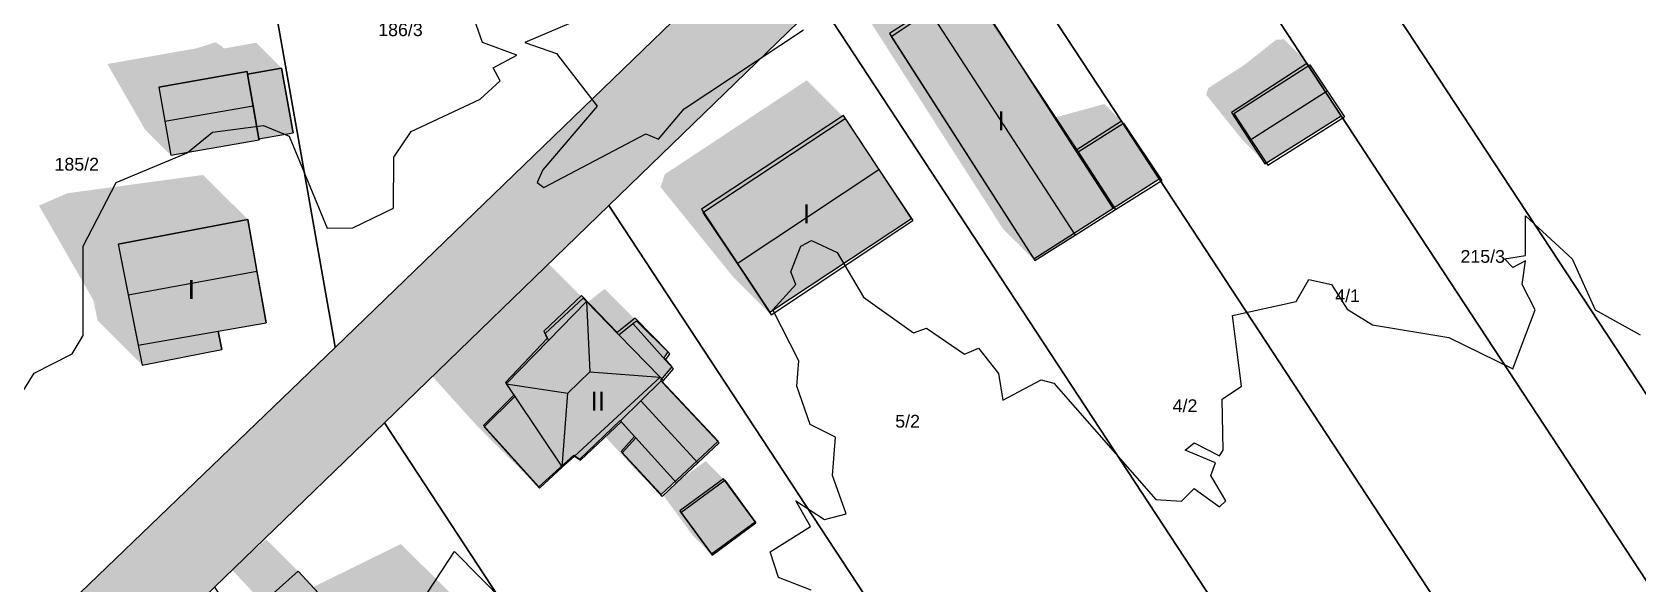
# Model space of a CAD drawing. Header units: millimetres. Extents: x 238 to 3518, y -74 to 2735.
# Drawn here: x 1908.3 to 2034.3, y 1194.7 to 1238 of the extents above; entities that cross this region are included whole.
import ezdxf
from ezdxf.enums import TextEntityAlignment as Align

# ---------------------------------------------------------------- set-up
doc = ezdxf.new("R2010")
doc.units = ezdxf.units.MM
for name, color, linetype in [('LP_Flurstueck_bez', 7, 'Continuous'), ('LP_Flurstuecke', 8, 'Continuous'), ('LP_Gebaeude_Dachaufsicht', 9, 'Continuous'), ('LP_Gebaeude_Dachschatten', 253, 'Continuous'), ('LP_Gebaeude_F', 254, 'Continuous'), ('LP_Gebaeude_Geschosszahl', 7, 'Continuous'), ('LP_Gebaeude_Schatten', 7, 'Continuous'), ('LP_Gebaeude_U', 7, 'Continuous'), ('LP_Topographie_Hoehenlinien', 8, 'Continuous'), ('LP_Verkehr_Strassen', 9, 'Continuous')]:
    doc.layers.add(name, color=color, linetype=linetype)
doc.styles.get("Standard").update_dxf_attribs({"font": 'arial.ttf'})

msp = doc.modelspace()

# ---------------------------------------------------------------- hatches: boundary and pattern name
at = {"layer": 'LP_Gebaeude_Dachschatten'}
for points in [[(1978.73, 1239.68), (1975.72, 1237.7), (1986.98, 1220.1), (1990.14, 1222.1)], [(1925.67, 1232.25), (1925.23, 1234.73), (1925.2, 1234.93), (1918.27, 1233.7), (1918.74, 1231.03)], [(2008.55, 1235.47), (2002.59, 1231.64), (2003.93, 1229.61), (2009.91, 1233.43)], [(1972.1, 1231.25), (1960.96, 1223.87), (1963.63, 1219.86), (1974.76, 1227.24)], [(1925.26, 1223.32), (1915.09, 1221.38), (1915.88, 1217.41), (1925.97, 1219.27)], [(1950.35, 1209.68), (1952.09, 1211.36), (1951.81, 1216.88), (1948.84, 1213.81), (1945.53, 1210.41)], [(1952.09, 1211.36), (1957.6, 1210.93), (1954.35, 1214.27), (1951.81, 1216.88)], [(1950.35, 1209.68), (1945.53, 1210.41), (1946.2, 1209.41), (1949.92, 1203.86)], [(1960.55, 1204.21), (1962.23, 1205.79), (1957.76, 1210.56), (1957.68, 1210.65), (1956.09, 1209.08)], [(1956.09, 1209.08), (1954.49, 1207.5), (1954.55, 1207.43), (1955.69, 1206.17), (1958.88, 1202.63), (1960.55, 1204.21)]]:
    msp.add_hatch(color=253, dxfattribs=at).paths.add_polyline_path(points)
at = {"layer": 'LP_Gebaeude_F'}
for points in [[(1975.58, 1237.93), (1986.91, 1220.23), (1993.12, 1224.21), (1990.21, 1228.74), (1981.77, 1241.9)], [(2002.41, 1231.71), (2005.04, 1227.68), (2011.02, 1231.46), (2008.32, 1235.58)], [(1918.27, 1233.7), (1919.21, 1228.36), (1926.14, 1229.58), (1926.13, 1229.66), (1925.23, 1234.73), (1925.2, 1234.93)], [(1925.23, 1234.73), (1926.13, 1229.66), (1928.81, 1230.13), (1927.91, 1235.2)], [(1960.84, 1224.13), (1966.19, 1216.04), (1977.32, 1223.4), (1971.97, 1231.49)], [(1990.21, 1228.74), (1993.12, 1224.21), (1996.74, 1226.52), (1993.78, 1231.03)], [(1915.09, 1221.38), (1916.97, 1211.89), (1923.21, 1213.12), (1922.93, 1214.55), (1926.69, 1215.21), (1925.26, 1223.32)], [(1943.74, 1207.14), (1948.09, 1202.32), (1950.84, 1204.82), (1951.31, 1204.51), (1954.47, 1207.55), (1955.6, 1206.29), (1954.53, 1205.09), (1957.69, 1201.72), (1962.16, 1205.91), (1957.66, 1210.71), (1958.54, 1211.75), (1957.92, 1212.45), (1958.24, 1212.94), (1955.63, 1215.58), (1954.24, 1214.46), (1951.44, 1217.36), (1948.48, 1214.56), (1948.74, 1213.98), (1945.46, 1210.52), (1946.13, 1209.52)], [(1959.14, 1200.44), (1961.62, 1197.07), (1965.05, 1199.59), (1962.57, 1202.96)], [(1926.52, 1193.3), (1930.97, 1188.58), (1932.37, 1189.78), (1933.3, 1188.95), (1934.63, 1189.84), (1929.2, 1195.71)]]:
    msp.add_hatch(color=254, dxfattribs=at).paths.add_polyline_path(points)
at = {"layer": 'LP_Gebaeude_Schatten'}
for points in [[(1973.22, 1240.2), (1975.23, 1243.18), (1979.25, 1244.17), (1981.75, 1241.67), (1978.73, 1239.68), (1975.72, 1237.7), (1986.98, 1220.1), (1984.48, 1222.6), (1973.22, 1240.2)], [(1923.37, 1236.75), (1925.91, 1237.2), (1927.91, 1235.2), (1925.23, 1234.73), (1925.2, 1234.93), (1918.27, 1233.7), (1918.74, 1231.03), (1919.21, 1228.36), (1917.21, 1230.36), (1914.24, 1235.53), (1921.17, 1236.75), (1922.73, 1237.23), (1923.2, 1236.93), (1923.37, 1236.75)], [(2000.59, 1233.64), (2003.38, 1235.43), (2005.91, 1237.43), (2006.55, 1237.47), (2008.55, 1235.47), (2002.59, 1231.64), (2005.26, 1227.58), (2003.26, 1229.58), (2000.43, 1233.11), (2000.59, 1233.64)], [(1925.23, 1234.73), (1926.13, 1229.66), (1925.67, 1232.25), (1925.23, 1234.73)], [(1957.63, 1225.86), (1957.96, 1226.87), (1969.1, 1234.25), (1972.1, 1231.25), (1960.96, 1223.87), (1966.3, 1215.84), (1963.3, 1218.84), (1957.63, 1225.86)], [(1993.94, 1230.89), (1990.39, 1228.64), (1988.6, 1231.34), (1992.44, 1232.39), (1993.94, 1230.89)], [(1913.16, 1216.95), (1908.88, 1224.41), (1911.09, 1225.38), (1921.76, 1226.82), (1925.26, 1223.32), (1915.09, 1221.38), (1916.66, 1213.45), (1916.97, 1211.89), (1913.47, 1215.39), (1913.16, 1216.95)], [(1938.8, 1212.04), (1941.2, 1214.41), (1940.53, 1215.41), (1943.34, 1219.31), (1943.08, 1219.88), (1946.55, 1222.15), (1951.55, 1217.15), (1948.58, 1214.38), (1948.84, 1213.81), (1945.53, 1210.41), (1946.2, 1209.41), (1943.8, 1207.04), (1948.14, 1202.22), (1943.14, 1207.22), (1938.8, 1212.04)], [(1958.35, 1212.78), (1955.75, 1215.37), (1955.46, 1215.15), (1954.35, 1214.27), (1951.89, 1216.8), (1952.96, 1217.65), (1953.25, 1217.87), (1955.85, 1215.28), (1958.35, 1212.78)], [(1953.3, 1206.26), (1954.55, 1207.43), (1955.69, 1206.17), (1954.63, 1204.99), (1957.77, 1201.58), (1955.77, 1203.58), (1953.3, 1206.26)], [(1962.66, 1202.85), (1959.23, 1200.32), (1961.69, 1196.96), (1960.19, 1198.46), (1957.85, 1201.66), (1958.88, 1202.63), (1959.08, 1202.82), (1961.16, 1204.35), (1962.66, 1202.85)], [(1929.2, 1195.71), (1926.52, 1193.3), (1930.97, 1188.58), (1928.47, 1191.08), (1924.02, 1195.8), (1926.7, 1198.21), (1929.2, 1195.71)], [(1941.27, 1193.84), (1934.63, 1189.84), (1930.37, 1194.45), (1937.27, 1197.84), (1941.27, 1193.84)]]:
    msp.add_hatch(color=7, dxfattribs=at).paths.add_polyline_path(points)
at = {"layer": 'LP_Verkehr_Strassen'}
msp.add_hatch(color=9, dxfattribs=at).paths.add_polyline_path([(1762.09, 1014.19), (1772.74, 1016.14), (1782.35, 1032.53), (1785.68, 1038.22), (1786.08, 1038.9), (1792.17, 1049.14), (1795.93, 1054.77), (1797.94, 1057.91), (1805.46, 1069.23), (1812.57, 1079.6), (1819.79, 1089.1), (1820.24, 1089.7), (1827.54, 1099.01), (1835.47, 1108), (1841.32, 1114.62), (1843.89, 1117.21), (1853.55, 1127.65), (1859.03, 1133), (1871.79, 1145.32), (1888.46, 1161.43), (1903.67, 1176.12), (1913.33, 1185.44), (1922.65, 1194.45), (1935.99, 1207.35), (1953.58, 1224.42), (1970.11, 1240.43), (1980.84, 1250.78), (1991.58, 1261.13), (1997.38, 1266.84), (2031.56, 1300.5), (2009.2, 1299.23), (2009.79, 1296.6), (2009.58, 1290.5), (2006.92, 1285.54), (1999.31, 1277.33), (1987.5, 1266.1), (1973.42, 1253.25), (1962.46, 1242.66), (1932.11, 1213.28), (1906.63, 1188.71), (1906.56, 1189.14), (1892.58, 1175.72), (1878.9, 1162.57), (1874.27, 1158.02), (1860.35, 1144.39), (1859.64, 1143.69), (1854.57, 1138.64), (1838.96, 1122.66), (1829.79, 1113.1), (1817.42, 1097.96), (1805.16, 1082.76), (1796.73, 1071.75), (1788.15, 1058.9), (1781.54, 1049.97), (1772.52, 1032.74), (1768.67, 1025.36), (1765.47, 1019.52), (1765.24, 1019.14), (1763.72, 1016.71)])

# ---------------------------------------------------------------- linework, layer by layer
at = {"layer": 'LP_Flurstuecke', "color": 8}
for points in [[(1997.38, 1266.84), (2046.86, 1191.47), (2086.26, 1217.53), (2088.16, 1230.54), (2042.36, 1300.93), (2031.56, 1300.5)], [(1991.58, 1261.13), (2008.32, 1235.58), (2011.02, 1231.46), (2014.99, 1225.4), (2040.14, 1187.03), (2046.86, 1191.47), (1997.38, 1266.84)], [(1980.84, 1250.78), (1993.78, 1231.03), (1996.74, 1226.52), (2002.97, 1217), (2027.94, 1178.89), (2040.14, 1187.03), (2014.99, 1225.4), (2011.02, 1231.46), (2008.32, 1235.58), (1991.58, 1261.13)], [(1925.43, 1251.09), (1926.85, 1243.1), (1932.02, 1213.76), (1932.11, 1213.28), (1962.46, 1242.66), (1958.24, 1260.26), (1957.28, 1259.99)], [(1970.11, 1240.43), (1990.96, 1208.62), (2002.06, 1191.69), (2015.77, 1170.77), (2027.94, 1178.89), (2002.97, 1217), (1996.74, 1226.52), (1993.78, 1231.03), (1980.84, 1250.78)], [(1898.66, 1238.46), (1900.73, 1225.62), (1906.56, 1189.14), (1906.63, 1188.71), (1932.11, 1213.28), (1932.02, 1213.76), (1926.85, 1243.1), (1906.82, 1239.78)], [(1953.58, 1224.42), (1976.47, 1189.5), (1983.25, 1179.16), (1997.02, 1188.32), (2002.06, 1191.69), (1990.96, 1208.62), (1970.11, 1240.43)], [(1935.99, 1207.35), (1956.35, 1176.25), (1976.47, 1189.5), (1953.58, 1224.42)], [(1922.65, 1194.45), (1943.52, 1162.57), (1958.77, 1172.55), (1956.35, 1176.25), (1935.99, 1207.35)]]:
    msp.add_lwpolyline(points, close=True, dxfattribs=at)
for points in [[(1962.46, 1242.66), (1932.11, 1213.28), (1906.63, 1188.71), (1892.67, 1175.2), (1892.58, 1175.72), (1878.9, 1162.57), (1874.27, 1158.02), (1860.35, 1144.39), (1859.64, 1143.69), (1854.57, 1138.64), (1838.96, 1122.66), (1829.79, 1113.1), (1817.42, 1097.96), (1805.16, 1082.76), (1796.73, 1071.75), (1788.15, 1058.9), (1781.54, 1049.97), (1772.52, 1032.74)], [(1786.08, 1038.9), (1792.17, 1049.14), (1795.93, 1054.77), (1797.94, 1057.91), (1805.46, 1069.23), (1812.57, 1079.6), (1819.79, 1089.1), (1820.24, 1089.7), (1827.54, 1099.01), (1835.47, 1108), (1841.32, 1114.62), (1843.89, 1117.21), (1853.55, 1127.65), (1859.03, 1133), (1871.79, 1145.32), (1888.46, 1161.43), (1903.67, 1176.12), (1913.33, 1185.44), (1922.65, 1194.45), (1935.99, 1207.35), (1953.58, 1224.42), (1970.11, 1240.43)]]:
    msp.add_lwpolyline(points, dxfattribs=at)
at = {"layer": 'LP_Gebaeude_Dachaufsicht', "color": 9}
for p, q in [((1981.75, 1241.67, 80.12), (1990.39, 1228.64, 80.1)), ((1975.72, 1237.7, 80.12), (1978.73, 1239.68, 81.34)), ((1978.73, 1239.68, 81.34), (1990.14, 1222.1, 81.34)), ((1975.72, 1237.7, 80.12), (1986.98, 1220.1, 80.12)), ((1918.27, 1233.7, 78.82), (1925.2, 1234.93, 78.82)), ((1925.2, 1234.93, 78.82), (1925.23, 1234.73, 79.04)), ((1925.23, 1234.73, 78.58), (1927.91, 1235.2, 78.58)), ((1925.23, 1234.73, 78.58), (1926.13, 1229.66, 78.58)), ((1925.23, 1234.73, 79.04), (1925.67, 1232.25, 81.78)), ((1927.91, 1235.2, 78.58), (1928.81, 1230.13, 78.58)), ((2002.59, 1231.64, 79.21), (2008.55, 1235.47, 79.21)), ((2008.55, 1235.47, 79.21), (2009.91, 1233.43, 81.97)), ((1918.27, 1233.7, 78.82), (1918.74, 1231.03, 81.78)), ((2003.93, 1229.61, 81.97), (2009.91, 1233.43, 81.97)), ((2009.91, 1233.43, 81.97), (2011.27, 1231.38, 79.21)), ((1918.74, 1231.03, 81.78), (1925.67, 1232.25, 81.78)), ((1925.67, 1232.25, 81.78), (1926.13, 1229.66, 78.91)), ((1918.74, 1231.03, 81.78), (1919.21, 1228.36, 78.82)), ((1960.96, 1223.87, 80.8), (1972.1, 1231.25, 80.8)), ((1972.1, 1231.25, 80.8), (1974.76, 1227.24, 84.7)), ((1990.39, 1228.64, 80.14), (1993.94, 1230.89, 78.79)), ((1993.94, 1230.89, 78.79), (1996.95, 1226.37, 78.75)), ((2002.59, 1231.64, 79.21), (2003.93, 1229.61, 81.97)), ((2005.26, 1227.58, 79.21), (2011.27, 1231.38, 79.21)), ((1919.21, 1228.36, 78.82), (1926.14, 1229.58, 78.82)), ((1926.13, 1229.66, 78.58), (1928.81, 1230.13, 78.58)), ((1926.13, 1229.66, 78.91), (1926.14, 1229.58, 78.82)), ((2003.93, 1229.61, 81.97), (2005.26, 1227.58, 79.21)), ((1990.39, 1228.64, 80.14), (1993.31, 1224.1, 80.14)), ((1990.39, 1228.64, 80.1), (1993.31, 1224.1, 80.12)), ((1963.63, 1219.86, 84.7), (1974.76, 1227.24, 84.7)), ((1974.76, 1227.24, 84.7), (1977.41, 1223.23, 80.8)), ((1993.31, 1224.1, 80.14), (1996.95, 1226.37, 78.75)), ((1915.09, 1221.38, 81.51), (1925.26, 1223.32, 81.51)), ((1925.26, 1223.32, 81.51), (1925.97, 1219.27, 85.77)), ((1960.96, 1223.87, 80.8), (1963.63, 1219.86, 84.7)), ((1966.3, 1215.84, 80.8), (1977.41, 1223.23, 80.8)), ((1990.14, 1222.1, 81.34), (1993.31, 1224.1, 80.12)), ((1986.98, 1220.1, 80.12), (1990.14, 1222.1, 81.34)), ((1915.09, 1221.38, 81.51), (1915.88, 1217.41, 85.77)), ((1915.88, 1217.41, 85.77), (1925.97, 1219.27, 85.77)), ((1925.97, 1219.27, 85.77), (1926.69, 1215.21, 81.51)), ((1963.63, 1219.86, 84.7), (1966.3, 1215.84, 80.8)), ((1915.88, 1217.41, 85.77), (1916.66, 1213.45, 81.51)), ((1948.58, 1214.38, 83.61), (1951.55, 1217.15, 83.61)), ((1948.84, 1213.81, 83.61), (1951.81, 1216.88, 83.61)), ((1951.55, 1217.15, 83.61), (1951.81, 1216.88, 83.61)), ((1951.81, 1216.88, 83.61), (1952.09, 1211.36, 87.09)), ((1951.81, 1216.88, 83.61), (1954.35, 1214.27, 83.61)), ((1916.66, 1213.45, 81.51), (1922.93, 1214.55, 81.51)), ((1922.93, 1214.55, 81.51), (1926.69, 1215.21, 81.51)), ((1922.93, 1214.55, 81.51), (1923.21, 1213.12, 81.51)), ((1948.58, 1214.38, 83.61), (1948.84, 1213.81, 83.61)), ((1954.35, 1214.27, 80.36), (1955.46, 1215.15, 80.36)), ((1954.35, 1214.27, 80.36), (1957.6, 1210.93, 80.36)), ((1954.35, 1214.27, 83.61), (1957.6, 1210.93, 83.61)), ((1955.46, 1215.15, 79.92), (1955.75, 1215.37, 79.92)), ((1955.46, 1215.15, 80.36), (1958.03, 1212.28, 80.36)), ((1955.46, 1215.15, 79.92), (1958.03, 1212.28, 79.92)), ((1955.75, 1215.37, 79.92), (1958.35, 1212.78, 79.92)), ((1916.66, 1213.45, 81.51), (1916.97, 1211.89, 81.51)), ((1916.97, 1211.89, 81.51), (1923.21, 1213.12, 81.51)), ((1945.53, 1210.41, 83.61), (1948.84, 1213.81, 83.61)), ((1958.03, 1212.28, 79.92), (1958.35, 1212.78, 79.92)), ((1958.03, 1212.28, 80.36), (1958.65, 1211.59, 80.36)), ((1945.53, 1210.41, 83.61), (1950.35, 1209.68, 87.09)), ((1945.53, 1210.41, 83.61), (1946.2, 1209.41, 83.61)), ((1950.35, 1209.68, 87.09), (1952.09, 1211.36, 87.09)), ((1950.88, 1204.74, 83.61), (1957.6, 1210.93, 83.61)), ((1952.09, 1211.36, 87.09), (1957.6, 1210.93, 83.61)), ((1954.49, 1207.5, 83.61), (1957.68, 1210.65, 83.61)), ((1956.09, 1209.08, 82.97), (1957.68, 1210.65, 80.56)), ((1957.6, 1210.93, 80.36), (1957.85, 1210.67, 80.36)), ((1957.6, 1210.93, 83.61), (1957.85, 1210.67, 83.61)), ((1957.68, 1210.65, 83.61), (1957.76, 1210.56, 83.61)), ((1957.68, 1210.65, 80.56), (1957.76, 1210.56, 80.56)), ((1957.76, 1210.56, 83.61), (1957.85, 1210.67, 83.61)), ((1957.76, 1210.56, 80.56), (1962.23, 1205.79, 80.56)), ((1957.85, 1210.67, 80.36), (1958.65, 1211.59, 80.36)), ((1943.8, 1207.04, 83.61), (1946.2, 1209.41, 83.61)), ((1946.2, 1209.41, 83.61), (1949.92, 1203.86, 83.61)), ((1949.92, 1203.86, 83.61), (1950.35, 1209.68, 87.09)), ((1954.49, 1207.5, 80.56), (1956.09, 1209.08, 82.97)), ((1956.09, 1209.08, 82.97), (1960.55, 1204.21, 82.97)), ((1943.8, 1207.04, 83.61), (1948.14, 1202.22, 83.61)), ((1951.36, 1204.43, 83.61), (1954.55, 1207.43, 83.61)), ((1954.49, 1207.5, 83.61), (1954.55, 1207.43, 83.61)), ((1954.49, 1207.5, 80.56), (1954.55, 1207.43, 80.56)), ((1954.55, 1207.43, 80.56), (1955.69, 1206.17, 80.56)), ((1954.63, 1204.99, 79.67), (1955.69, 1206.17, 79.67)), ((1955.69, 1206.17, 80.56), (1958.88, 1202.63, 80.56)), ((1955.69, 1206.17, 79.67), (1958.88, 1202.63, 79.67)), ((1960.55, 1204.21, 82.97), (1962.23, 1205.79, 80.56)), ((1949.92, 1203.86, 83.61), (1950.88, 1204.74, 83.61)), ((1950.88, 1204.74, 83.61), (1951.36, 1204.43, 83.61)), ((1954.63, 1204.99, 79.67), (1957.77, 1201.58, 79.67)), ((1958.88, 1202.63, 80.56), (1960.55, 1204.21, 82.97)), ((1948.14, 1202.22, 83.61), (1949.92, 1203.86, 83.61)), ((1959.23, 1200.32, 79.2), (1962.66, 1202.85, 79.2)), ((1962.66, 1202.85, 79.2), (1965.11, 1199.49, 79.2)), ((1957.77, 1201.58, 79.67), (1958.88, 1202.63, 79.67)), ((1959.23, 1200.32, 79.2), (1961.69, 1196.96, 79.2)), ((1961.69, 1196.96, 79.2), (1965.11, 1199.49, 79.2)), ((1926.52, 1193.3, 80.05), (1929.2, 1195.71, 80.05)), ((1929.2, 1195.71, 80.05), (1934.63, 1189.84, 80.05))]:
    msp.add_line(p, q, dxfattribs=at)
at = {"layer": 'LP_Gebaeude_U', "color": 7}
for points in [[(1975.58, 1237.93), (1986.91, 1220.23), (1993.12, 1224.21), (1990.21, 1228.74), (1981.77, 1241.9)], [(2002.41, 1231.71), (2005.04, 1227.68), (2011.02, 1231.46), (2008.32, 1235.58)], [(1918.27, 1233.7), (1919.21, 1228.36), (1926.14, 1229.58), (1926.13, 1229.66), (1925.23, 1234.73), (1925.2, 1234.93)], [(1925.23, 1234.73), (1926.13, 1229.66), (1928.81, 1230.13), (1927.91, 1235.2)], [(1960.84, 1224.13), (1966.19, 1216.04), (1977.32, 1223.4), (1971.97, 1231.49)], [(1990.21, 1228.74), (1993.12, 1224.21), (1996.74, 1226.52), (1993.78, 1231.03)], [(1915.09, 1221.38), (1916.97, 1211.89), (1923.21, 1213.12), (1922.93, 1214.55), (1926.69, 1215.21), (1925.26, 1223.32)], [(1943.74, 1207.14), (1948.09, 1202.32), (1950.84, 1204.82), (1951.31, 1204.51), (1954.47, 1207.55), (1955.6, 1206.29), (1954.53, 1205.09), (1957.69, 1201.72), (1962.16, 1205.91), (1957.66, 1210.71), (1958.54, 1211.75), (1957.92, 1212.45), (1958.24, 1212.94), (1955.63, 1215.58), (1954.24, 1214.46), (1951.44, 1217.36), (1948.48, 1214.56), (1948.74, 1213.98), (1945.46, 1210.52), (1946.13, 1209.52)], [(1959.14, 1200.44), (1961.62, 1197.07), (1965.05, 1199.59), (1962.57, 1202.96)], [(1926.52, 1193.3), (1930.97, 1188.58), (1932.37, 1189.78), (1933.3, 1188.95), (1934.63, 1189.84), (1929.2, 1195.71)]]:
    msp.add_lwpolyline(points, close=True, dxfattribs=at)
at = {"layer": 'LP_Topographie_Hoehenlinien', "color": 8}
for points in [[(1907.49, 1209.6), (1908.49, 1211.26), (1911.49, 1212.78), (1912.33, 1214.22), (1912.33, 1221.22), (1914.94, 1226.22), (1920.49, 1228.55), (1922.49, 1230.18), (1926.49, 1230.71), (1928.49, 1229.87), (1931.49, 1222.64), (1933.49, 1222.66), (1936.69, 1224.22), (1936.7, 1228.22), (1938.07, 1230.22), (1943.48, 1232.78), (1945.06, 1234.22), (1944.49, 1235.22), (1946.37, 1236.22), (1943.67, 1237.22), (1941.91, 1242.22)], [(1951.48, 1239.14), (1946.98, 1237.22), (1949.48, 1236.36), (1952.67, 1232.22), (1948.39, 1227.22), (1947.94, 1226.22), (1948.48, 1225.83), (1956.48, 1230.04), (1957.48, 1229.63), (1959.48, 1232), (1968.83, 1238.22)], [(1969.45, 1194.22), (1966.89, 1195.22), (1966.22, 1197.22), (1969.39, 1199.22), (1968.23, 1201.22), (1970.48, 1199.77), (1972.18, 1200.22), (1971.11, 1203.22), (1971.34, 1206.22), (1969.37, 1207.22), (1968.32, 1210.22), (1968.47, 1212.22), (1966.43, 1216.22), (1968.24, 1218.22), (1967.85, 1219.22), (1968.64, 1221.22), (1969.48, 1221.67), (1971.48, 1220.74), (1973.54, 1217.22), (1977.48, 1214.42), (1978.48, 1214.79), (1981.48, 1212.74), (1982.56, 1213.22), (1984.15, 1211.22), (1984.48, 1209.13), (1987.48, 1210.73), (1988.48, 1210.47), (1996.48, 1201.33), (1998.48, 1201.2), (1999.48, 1202.21), (2001.48, 1200.77), (2001.98, 1201.22), (2000.8, 1203.22), (2001.17, 1204.22), (1998.79, 1205.22), (1999.48, 1205.79), (2001.48, 1204.75), (2001.75, 1205.22), (2001.68, 1209.22), (2003.2, 1210.22), (2002.48, 1215.77), (2007.48, 1216.87), (2008.48, 1218.6), (2010.27, 1218.22), (2011.48, 1216.27), (2013.47, 1215.06), (2019.47, 1214.06), (2024.47, 1211.6), (2026.22, 1216.22), (2025.22, 1218.22), (2025.47, 1220.08), (2024.47, 1219.55), (2023.82, 1220.22), (2025.47, 1220.5), (2025.47, 1223.61), (2029.14, 1220.22), (2030.93, 1216.22), (2034.47, 1214.26)], [(1938.83, 1193.22), (1941.48, 1197.25), (1947.4, 1191.22)]]:
    msp.add_lwpolyline(points, dxfattribs=at)

# ---------------------------------------------------------------- texts
at = {"layer": 'LP_Flurstueck_bez', "color": 7}
for s, p in [('186/3', (1937.23, 1238.22)), ('185/2', (1911.84, 1227.66)), ('215/3', (2022.12, 1220.42)), ('4/1', (2011.52, 1217.33)), ('4/2', (1998.77, 1208.7)), ('5/2', (1977.01, 1207.48))]:
    msp.add_text(s, height=1, dxfattribs=at).set_placement(p, align=Align.MIDDLE_CENTER)
at = {"layer": 'LP_Gebaeude_Geschosszahl', "color": 7}
for s, p in [('I', (1984.35, 1231.06)), ('I', (1969.08, 1223.76)), ('I', (1920.83, 1217.82)), ('II', (1952.71, 1209.05))]:
    msp.add_text(s, height=1.5, dxfattribs=at).set_placement(p, align=Align.MIDDLE_CENTER)

doc.saveas('drawing.dxf')
